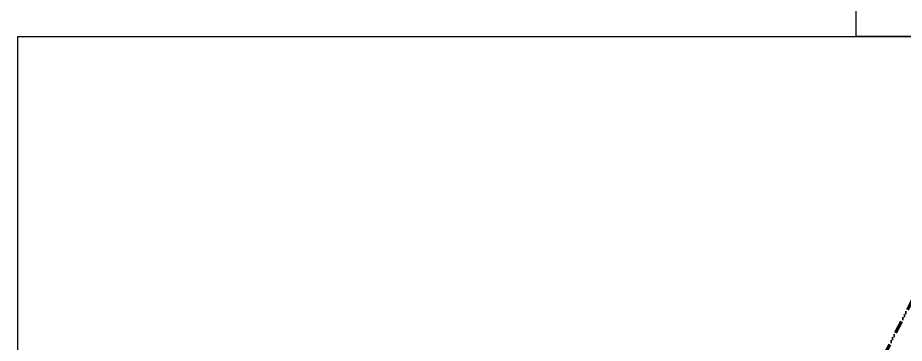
# Model space of a CAD drawing. Header units: millimetres. Extents: x 614452 to 616952, y 4151662 to 4153442.
# Drawn here: x 614452 to 615286, y 4152254 to 4152560 of the extents above; entities that cross this region are included whole.
import ezdxf

# ---------------------------------------------------------------- set-up
doc = ezdxf.new("R2010")
doc.units = ezdxf.units.MM
doc.linetypes.add('ACAD_ISO14W100', pattern=[24, 12, -3, 0, -3, 0, -3, 0, -3])
doc.layers.add('ANTET', color=7, linetype='Continuous')
doc.layers.add('TRAFO_BOLGE_TUM', color=254, linetype='ACAD_ISO14W100', lineweight=70)

msp = doc.modelspace()

# ---------------------------------------------------------------- linework, layer by layer
msp.add_lwpolyline([(616327.5, 4152542.5), (615240.74, 4152542.5), (615240.74, 4153442.5), (615430.75, 4153442.5)])
at = {"layer": 'ANTET', "flags": 128}
msp.add_lwpolyline([(614452.5, 4151777.5), (614452.5, 4152542.5), (616764.34, 4152542.5), (616764.34, 4151662.5), (614452.5, 4151662.5)], close=True, dxfattribs=at)
at = {"layer": 'TRAFO_BOLGE_TUM', "flags": 128}
msp.add_lwpolyline([(615486.15, 4152669.73), (615486.14, 4152669.74), (616077.97, 4153209.43), (616078.15, 4153209.6), (616079.01, 4153210.2), (616079.07, 4153210.22), (616079.06, 4153210.23), (616244.06, 4153303.22), (616244.96, 4153303.63), (616245.97, 4153303.9), (616247.01, 4153303.99), (616248.05, 4153303.9), (616248.33, 4153303.83), (616248.33, 4153303.84), (616279.31, 4153296.85), (616280.04, 4153296.64), (616280.99, 4153296.2), (616281.85, 4153295.6), (616282.59, 4153294.86), (616283.19, 4153294), (616283.63, 4153293.05), (616283.9, 4153292.04), (616283.99, 4153291), (616283.9, 4153289.96), (616283.63, 4153288.95), (616283.19, 4153288.01), (616283.19, 4153288.01), (615803.49, 4152453.53), (615803.48, 4152453.52), (615803.31, 4152453.28), (615803.33, 4152453.27), (615607.27, 4152149.14), (615606.83, 4152148.54), (615606.09, 4152147.8), (615605.23, 4152147.2), (615604.28, 4152146.75), (615603.27, 4152146.48), (615602.57, 4152146.42), (615602.57, 4152146.4), (615216.37, 4152124.26), (615216.03, 4152124.25), (615214.99, 4152124.34), (615213.97, 4152124.61), (615213.03, 4152125.05), (615212.17, 4152125.65), (615211.43, 4152126.39), (615210.83, 4152127.25), (615210.39, 4152128.2), (615210.12, 4152129.21), (615210.03, 4152130.25), (615210.12, 4152131.29), (615210.39, 4152132.3), (615210.7, 4152132.98), (615210.69, 4152132.98), (615484.84, 4152668.05), (615484.98, 4152668.31), (615485.58, 4152669.17), (615486.15, 4152669.73), (615486.15, 4152669.73)], dxfattribs=at)

doc.saveas('drawing.dxf')
